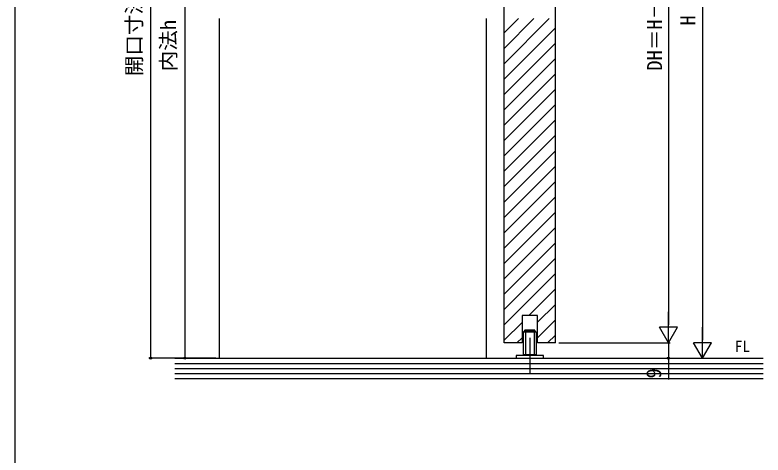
# Model space of a CAD drawing. Units: millimetres, scale not verified. Extents: x -525 to 525, y -784 to 780.
# Drawn here: x -524.9 to -87.8, y 44.8 to 302 of the extents above; entities that cross this region are included whole.
import ezdxf
from ezdxf.enums import TextEntityAlignment as Align

# ---------------------------------------------------------------- set-up
doc = ezdxf.new("R2010")
doc.units = ezdxf.units.MM
doc.header["$LTSCALE"] = 4
for name, color, linetype in [('0-2_USER1', 3, 'Continuous'), ('0-4_YKK_12', 2, 'Continuous'), ('0-5_YKK_13', 4, 'Continuous'), ('0-7_YKK_D', 6, 'Continuous'), ('0-8_YKK_ZWAK', 7, 'Continuous'), ('0-9_YSS_K', 3, 'Continuous')]:
    doc.layers.add(name, color=color, linetype=linetype)
doc.styles.add('ＭＳ ゴシック', font='')
doc.styles.get('ＭＳ ゴシック').set_extended_font_data('MS Gothic')

msp = doc.modelspace()

# ---------------------------------------------------------------- linework, layer by layer
at = {"layer": '0-4_YKK_12'}
for p, q in [((-239.108, 110.369), (-239.108, 506.375)), ((-209.108, 110.369), (-209.108, 506.375)), ((-405.608, 299.871), (-405.608, 205.624)), ((-249.608, 299.871), (-249.608, 101.368)), ((-239.108, 291.44), (-230.677, 299.871)), ((-239.108, 282.46), (-221.697, 299.871)), ((-239.108, 273.48), (-212.717, 299.871)), ((-239.108, 264.499), (-209.108, 294.499)), ((-239.108, 255.519), (-209.108, 285.519)), ((-239.108, 246.539), (-209.108, 276.539)), ((-239.108, 237.558), (-209.108, 267.558)), ((-239.108, 228.578), (-209.108, 258.578)), ((-239.108, 219.598), (-209.108, 249.598)), ((-239.108, 210.618), (-209.108, 240.618)), ((-239.108, 201.637), (-209.108, 231.637)), ((-239.108, 192.657), (-209.108, 222.657)), ((-239.108, 183.677), (-209.108, 213.677)), ((-405.608, 205.624), (-405.608, 101.368)), ((-239.108, 174.697), (-209.108, 204.697)), ((-239.108, 165.716), (-209.108, 195.716)), ((-239.108, 156.736), (-209.108, 186.736)), ((-239.108, 147.756), (-209.108, 177.756)), ((-239.108, 138.776), (-209.108, 168.776)), ((-239.108, 129.795), (-209.108, 159.795)), ((-239.108, 120.815), (-209.108, 150.815)), ((-224.574, 126.369), (-209.108, 141.835)), ((-219.608, 122.355), (-209.108, 132.855)), ((-219.608, 113.374), (-209.108, 123.874)), ((-239.108, 111.835), (-228.608, 122.335)), ((-213.633, 110.369), (-209.108, 114.894)), ((-228.608, 110.369), (-239.108, 110.369)), ((-231.594, 110.369), (-228.608, 113.355)), ((-209.108, 110.369), (-219.608, 110.369))]:
    msp.add_line(p, q, dxfattribs=at)
msp.add_lwpolyline([(-219.608, 110.369), (-219.608, 126.369), (-228.608, 126.369), (-228.608, 110.369)], dxfattribs=at)
at = {"layer": '0-5_YKK_13'}
for p, q in [((-227.858, 116.666), (-227.658, 116.866)), ((-220.558, 116.866), (-227.658, 116.866)), ((-227.108, 117.666), (-226.908, 117.866)), ((-227.108, 117.666), (-227.108, 116.866)), ((-227.108, 117.666), (-221.108, 117.666)), ((-226.908, 117.866), (-221.308, 117.866)), ((-226.608, 116.866), (-226.608, 102.866)), ((-221.608, 116.866), (-221.608, 102.866)), ((-221.108, 117.666), (-221.308, 117.866)), ((-221.108, 117.666), (-221.108, 116.866)), ((-220.358, 116.666), (-220.558, 116.866)), ((-220.358, 116.666), (-220.358, 103.266)), ((-224.108, 113.291), (-224.108, 92.534)), ((-220.358, 103.266), (-227.858, 103.266)), ((-220.558, 103.066), (-227.658, 103.066)), ((-220.558, 103.066), (-220.358, 103.266))]:
    msp.add_line(p, q, dxfattribs=at)
msp.add_lwpolyline([(-220.358, 116.666), (-227.858, 116.666), (-227.858, 103.266)], dxfattribs=at)
msp.add_lwpolyline([(-232.108, 101.366), (-216.108, 101.366), (-216.108, 102.866), (-232.108, 102.866)], close=True, dxfattribs=at)
at = {"layer": '0-7_YKK_D'}
for p, q in [((-445.608, 501.379), (-445.608, 101.368)), ((-143.108, 495.875), (-143.108, 120.869)), ((-123.108, 490.875), (-123.108, 111.868)), ((-425.608, 481.366), (-425.608, 101.368)), ((-143.108, 110.369), (-143.108, 128.556)), ((-143.108, 110.369), (-148.358, 119.463)), ((-137.858, 119.463), (-148.358, 119.463)), ((-143.108, 110.369), (-137.858, 119.463)), ((-123.108, 101.368), (-123.108, 119.554)), ((-207.108, 110.369), (-142.108, 110.369)), ((-207.108, 110.369), (-142.108, 110.369)), ((-123.108, 101.368), (-128.358, 110.461)), ((-117.858, 110.461), (-128.358, 110.461)), ((-123.108, 101.368), (-117.858, 110.461)), ((-407.608, 101.368), (-446.608, 101.368)), ((-407.608, 101.368), (-426.608, 101.368)), ((-207.108, 101.368), (-122.108, 101.368)), ((-207.108, 101.368), (-142.108, 101.368))]:
    msp.add_line(p, q, dxfattribs=at)
msp.add_lwpolyline([(-143.108, 110.369), (-143.108, 101.368), (-143.108, 88.999)], dxfattribs=at)
for centre in [(-445.608, 101.368), (-425.608, 101.368), (-143.108, 101.368)]:
    msp.add_circle(centre, 0.637, dxfattribs=at)
at = {"layer": '0-8_YKK_ZWAK'}
msp.add_line((-524.9, 746.5), (-524.9, -783.5), dxfattribs=at)
at = {"layer": '0-9_YSS_K'}
for p, q in [((-431.563, 101.368), (-87.779, 101.368)), ((-431.563, 98.368), (-87.779, 98.368)), ((-431.563, 95.368), (-87.779, 95.368)), ((-431.563, 92.368), (-87.779, 92.368)), ((-87.779, 89.368), (-431.563, 89.368))]:
    msp.add_line(p, q, dxfattribs=at)

# ---------------------------------------------------------------- texts
at = {"layer": '0-2_USER1', "style": 'ＭＳ ゴシック'}
msp.add_text('FL', height=6.598, dxfattribs=at).set_placement((-104.341, 103.041), align=Align.BOTTOM_LEFT)
at = {"layer": '0-7_YKK_D', "style": 'ＭＳ ゴシック'}
for s, p in [('DH＝H－4', (-144.108, 269.406)), ('開口寸法', (-448.245, 266.192)), ('内法h', (-428.245, 269.072)), ('H', (-124.608, 295.78)), ('9', (-144.608, 89.545))]:
    msp.add_text(s, height=8.798, rotation=90, dxfattribs=at).set_placement(p, align=Align.BOTTOM_LEFT)

doc.saveas('drawing.dxf')
